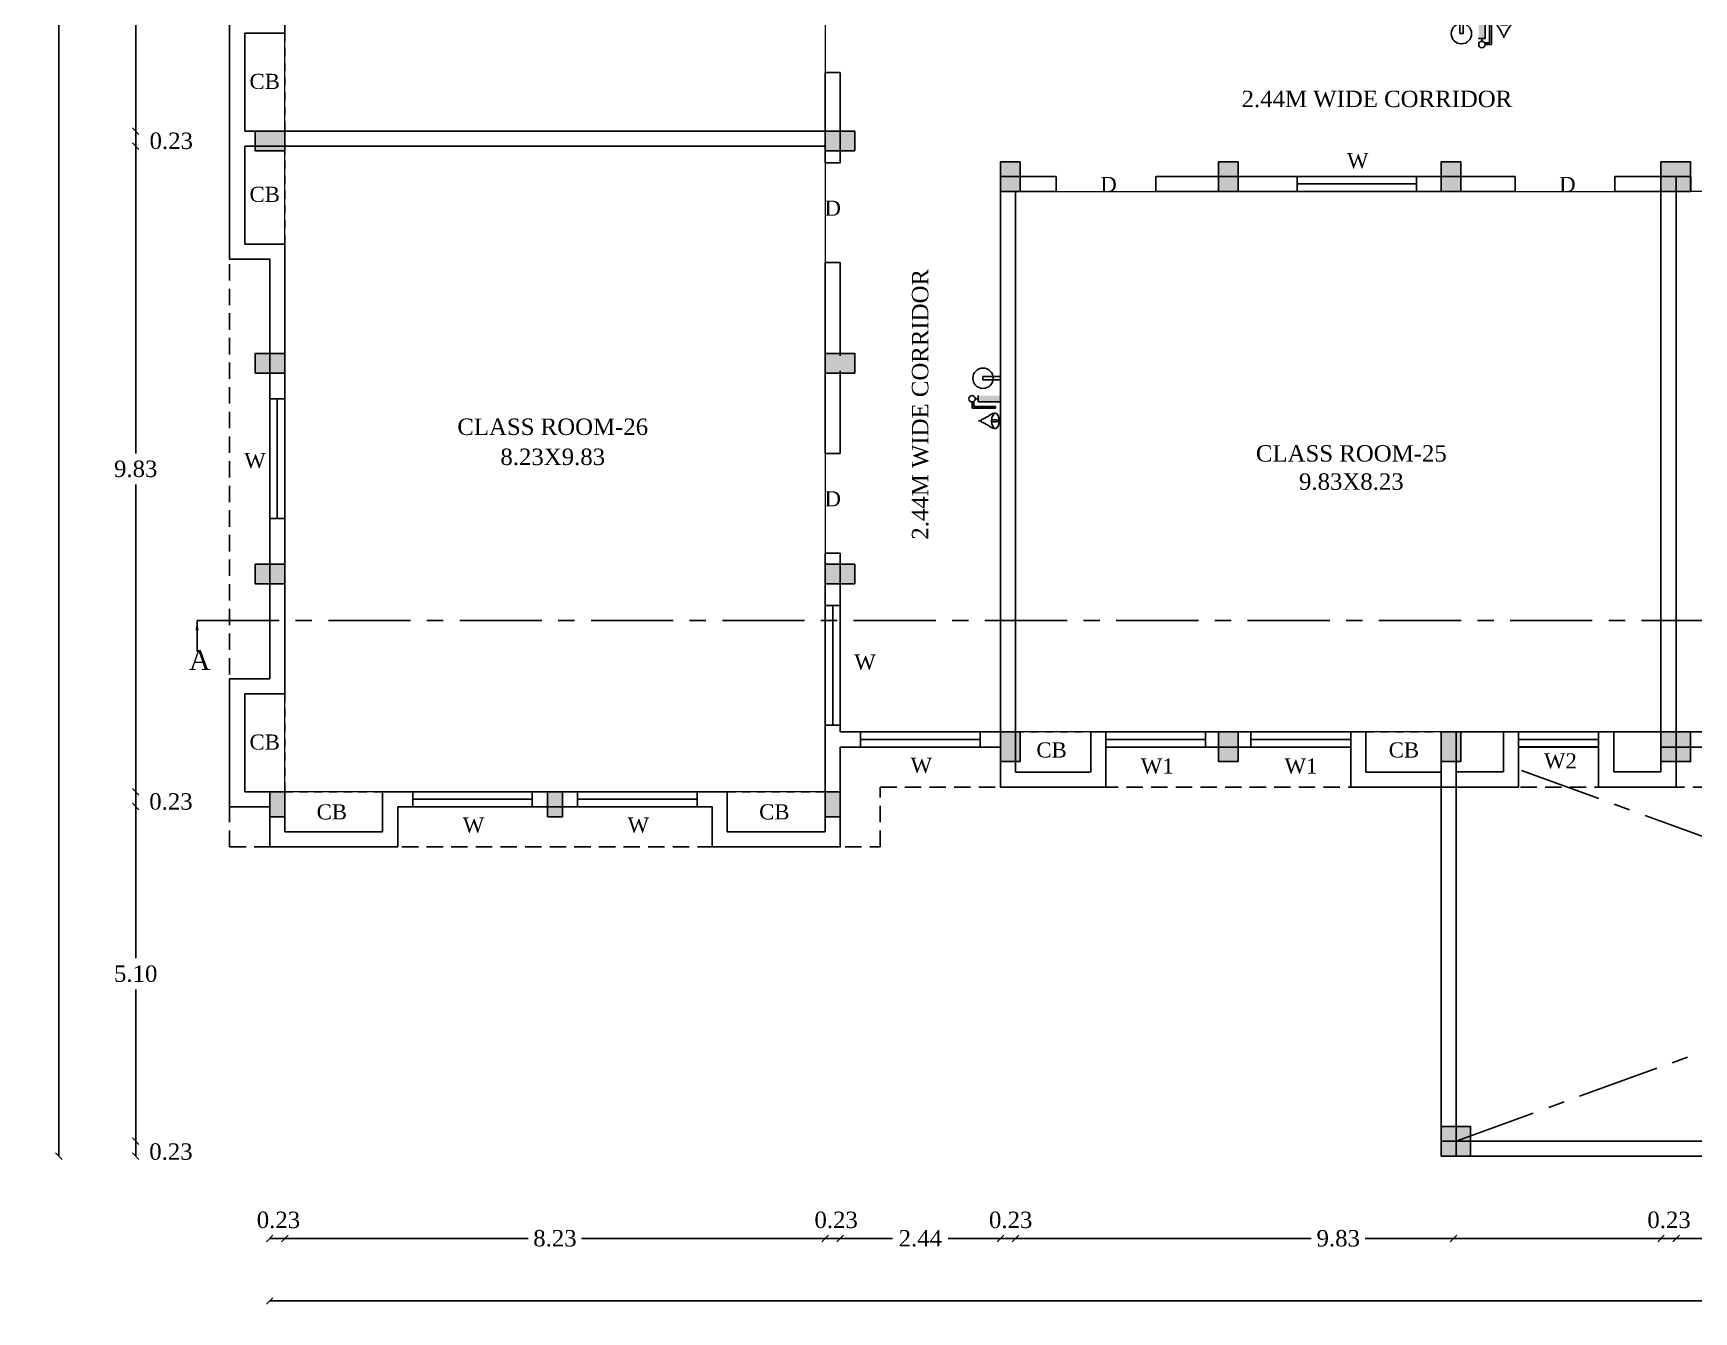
# Model space of a CAD drawing. Header units: metres. Extents: x -53 to 471, y -924 to -843.
# Drawn here: x 206.53 to 231.82, y -921.75 to -902.28 of the extents above; entities that cross this region are included whole.
import ezdxf
from ezdxf.enums import TextEntityAlignment as Align

# ---------------------------------------------------------------- set-up
doc = ezdxf.new("R2010")
doc.units = ezdxf.units.M
doc.header["$MEASUREMENT"] = 0
doc.header["$PDMODE"] = 3
doc.linetypes.add('CENTER', pattern=[2, 1.25, -0.25, 0.25, -0.25])
doc.linetypes.add('HIDDEN', pattern=[0.375, 0.25, -0.125])
doc.layers.get('DEFPOINTS').update_dxf_attribs({"lineweight": 5})
doc.layers.add('BLK_1_FLR_3_BLT_UP_AREA', color=27, linetype='Continuous')
doc.layers.add('BLK_1_FLR_3_REGULAR_ROOM_1', color=56, linetype='Continuous', lineweight=5)
doc.styles.add('Isa-', font='times.ttf')
doc.styles.add('STYLE2', font='times.ttf')
doc.dimstyles.new('Copy of ISO-25', dxfattribs={"dimscale": 0, "dimtxt": 0.23, "dimasz": 0.1, "dimexe": 1.25, "dimexo": 0.625, "dimgap": 0.11, "dimtad": 0, "dimtih": 1, "dimtoh": 1, "dimzin": 1, "dimdsep": 46, "dimtxsty": 'STYLE2', "dimblk": 'OBLIQUE', "dimcen": 0, "dimse1": 1, "dimse2": 1, "dimclrd": 1, "dimclrt": 3, "dimadec": 0, "dimazin": 2, "dimtfac": 1, "dimtix": 1, "dimtofl": 0, "dimtmove": 0, "dimatfit": 3, "dimfxl": 0, "dimtolj": 1, "dimarcsym": 0})
doc.dimstyles.new('ISO-25', dxfattribs={"dimscale": 0, "dimtxt": 0.23, "dimasz": 0.15, "dimexe": 1.25, "dimexo": 0.625, "dimgap": 0.11, "dimtad": 0, "dimtih": 1, "dimtoh": 1, "dimzin": 1, "dimdsep": 46, "dimtxsty": 'STYLE2', "dimblk": 'OBLIQUE', "dimcen": 0, "dimse1": 1, "dimse2": 1, "dimclrd": 1, "dimclrt": 3, "dimadec": 0, "dimazin": 2, "dimtfac": 1, "dimtix": 1, "dimtofl": 0, "dimtmove": 0, "dimatfit": 3, "dimfxl": 0, "dimtolj": 1, "dimarcsym": 0})

# ---------------------------------------------------------------- blocks, each defined once
blk = doc.blocks.new('_Oblique')
at = {"color": 0, "linetype": 'ByBlock', "lineweight": -2}
blk.add_line((-0.5, -0.5), (0.5, 0.5), dxfattribs=at)
blk = doc.blocks.new('*D621')
at = {"color": 1, "lineweight": -2}
for p, q in [((210.126, -921.585), (235.961, -921.585)), ((262.806, -921.585), (236.972, -921.585))]:
    blk.add_line(p, q, dxfattribs=at)
at = {"layer": 'DEFPOINTS', "color": 0}
for p in [(210.126, -914.061), (262.806, -914.061), (262.806, -921.585)]:
    blk.add_point(p, dxfattribs=at)
at = {"color": 1, "lineweight": -2, "xscale": 0.1, "yscale": 0.1, "zscale": 0.1, "rotation": 180}
blk.add_blockref('_Oblique', (210.126, -921.585), dxfattribs=at)
at = {"color": 1, "lineweight": -2, "xscale": 0.1, "yscale": 0.1, "zscale": 0.1}
blk.add_blockref('_Oblique', (262.806, -921.585), dxfattribs=at)
at = {"color": 3, "insert": (236.466, -921.585), "char_height": 0.25, "attachment_point": 5, "style": 'STYLE2'}
blk.add_mtext('\\A1;52.68', dxfattribs=at)
blk = doc.blocks.new('*D622')
at = {"color": 1, "lineweight": -2, "ltscale": 3}
for p, q in [((206.917, -874.388), (206.917, -896.657)), ((206.917, -919.381), (206.917, -897.112))]:
    blk.add_line(p, q, dxfattribs=at)
at = {"layer": 'DEFPOINTS', "color": 0, "ltscale": 3}
for p in [(206.917, -874.388), (215.536, -874.388), (227.966, -919.381)]:
    blk.add_point(p, dxfattribs=at)
at = {"color": 1, "lineweight": -2, "ltscale": 3, "xscale": 0.1, "yscale": 0.1, "zscale": 0.1}
for p, rotation in [((206.917, -874.388), 90), ((206.917, -919.381), 270)]:
    blk.add_blockref('_Oblique', p, dxfattribs=dict(at, rotation=rotation))
at = {"color": 3, "ltscale": 3, "insert": (206.917, -896.884), "char_height": 0.23, "attachment_point": 5, "style": 'STYLE2'}
blk.add_mtext('\\A1;44.99', dxfattribs=at)
blk = doc.blocks.new('*D625')
at = {"color": 1, "lineweight": -2}
blk.add_line((208.086, -919.381), (208.086, -919.151), dxfattribs=at)
at = {"layer": 'DEFPOINTS', "color": 0}
for p in [(208.086, -919.151), (228.426, -919.151), (227.966, -919.381)]:
    blk.add_point(p, dxfattribs=at)
at = {"color": 1, "lineweight": -2, "xscale": 0.1, "yscale": 0.1, "zscale": 0.1}
for p, rotation in [((208.086, -919.151), 90), ((208.086, -919.381), 270)]:
    blk.add_blockref('_Oblique', p, dxfattribs=dict(at, rotation=rotation))
at = {"color": 3, "insert": (208.623, -919.312), "char_height": 0.25, "attachment_point": 5, "style": 'STYLE2'}
blk.add_mtext('\\A1;0.23', dxfattribs=at)
blk = doc.blocks.new('*D626')
at = {"color": 1, "lineweight": -2}
for p, q in [((208.086, -914.056), (208.086, -916.366)), ((208.086, -919.151), (208.086, -916.841))]:
    blk.add_line(p, q, dxfattribs=at)
at = {"layer": 'DEFPOINTS', "color": 0}
for p in [(208.086, -914.056), (210.126, -914.056), (228.426, -919.151)]:
    blk.add_point(p, dxfattribs=at)
at = {"color": 1, "lineweight": -2, "xscale": 0.1, "yscale": 0.1, "zscale": 0.1}
for p, rotation in [((208.086, -914.056), 90), ((208.086, -919.151), 270)]:
    blk.add_blockref('_Oblique', p, dxfattribs=dict(at, rotation=rotation))
at = {"color": 3, "insert": (208.086, -916.603), "char_height": 0.25, "attachment_point": 5, "style": 'STYLE2'}
blk.add_mtext('\\A1;5.10', dxfattribs=at)
blk = doc.blocks.new('*D627')
at = {"color": 1, "lineweight": -2}
blk.add_line((208.086, -914.056), (208.086, -913.831), dxfattribs=at)
at = {"layer": 'DEFPOINTS', "color": 0}
for p in [(208.086, -913.831), (210.356, -913.831), (210.126, -914.056)]:
    blk.add_point(p, dxfattribs=at)
at = {"color": 1, "lineweight": -2, "xscale": 0.1, "yscale": 0.1, "zscale": 0.1}
for p, rotation in [((208.086, -913.831), 90), ((208.086, -914.056), 270)]:
    blk.add_blockref('_Oblique', p, dxfattribs=dict(at, rotation=rotation))
at = {"color": 3, "insert": (208.623, -913.981), "char_height": 0.25, "attachment_point": 5, "style": 'STYLE2'}
blk.add_mtext('\\A1;0.23', dxfattribs=at)
blk = doc.blocks.new('*D628')
at = {"color": 1, "lineweight": -2}
for p, q in [((208.086, -904.001), (208.086, -908.678)), ((208.086, -913.831), (208.086, -909.153))]:
    blk.add_line(p, q, dxfattribs=at)
at = {"layer": 'DEFPOINTS', "color": 0}
for p in [(208.086, -904.001), (210.356, -904.001), (210.356, -913.831)]:
    blk.add_point(p, dxfattribs=at)
at = {"color": 1, "lineweight": -2, "xscale": 0.1, "yscale": 0.1, "zscale": 0.1}
for p, rotation in [((208.086, -904.001), 90), ((208.086, -913.831), 270)]:
    blk.add_blockref('_Oblique', p, dxfattribs=dict(at, rotation=rotation))
at = {"color": 3, "insert": (208.086, -908.916), "char_height": 0.25, "attachment_point": 5, "style": 'STYLE2'}
blk.add_mtext('\\A1;9.83', dxfattribs=at)
blk = doc.blocks.new('*D629')
at = {"color": 1, "lineweight": -2}
blk.add_line((210.126, -920.632), (210.356, -920.632), dxfattribs=at)
at = {"layer": 'DEFPOINTS', "color": 0}
for p in [(210.356, -913.831), (210.126, -914.061), (210.356, -920.632)]:
    blk.add_point(p, dxfattribs=at)
at = {"color": 1, "lineweight": -2, "xscale": 0.1, "yscale": 0.1, "zscale": 0.1, "rotation": 180}
blk.add_blockref('_Oblique', (210.126, -920.632), dxfattribs=at)
at = {"color": 1, "lineweight": -2, "xscale": 0.1, "yscale": 0.1, "zscale": 0.1}
blk.add_blockref('_Oblique', (210.356, -920.632), dxfattribs=at)
at = {"color": 3, "insert": (210.26, -920.352), "char_height": 0.25, "attachment_point": 5, "style": 'STYLE2'}
blk.add_mtext('\\A1;0.23', dxfattribs=at)
blk = doc.blocks.new('*D630')
at = {"color": 1, "lineweight": -2}
for p, q in [((210.356, -920.632), (214.065, -920.632)), ((218.586, -920.632), (214.878, -920.632))]:
    blk.add_line(p, q, dxfattribs=at)
at = {"layer": 'DEFPOINTS', "color": 0}
for p in [(210.356, -913.831), (218.586, -913.831), (218.586, -920.632)]:
    blk.add_point(p, dxfattribs=at)
at = {"color": 1, "lineweight": -2, "xscale": 0.1, "yscale": 0.1, "zscale": 0.1, "rotation": 180}
blk.add_blockref('_Oblique', (210.356, -920.632), dxfattribs=at)
at = {"color": 1, "lineweight": -2, "xscale": 0.1, "yscale": 0.1, "zscale": 0.1}
blk.add_blockref('_Oblique', (218.586, -920.632), dxfattribs=at)
at = {"color": 3, "insert": (214.471, -920.632), "char_height": 0.25, "attachment_point": 5, "style": 'STYLE2'}
blk.add_mtext('\\A1;8.23', dxfattribs=at)
blk = doc.blocks.new('*D631')
at = {"color": 1, "lineweight": -2}
blk.add_line((218.586, -920.632), (218.816, -920.632), dxfattribs=at)
at = {"layer": 'DEFPOINTS', "color": 0}
for p in [(218.586, -913.831), (218.816, -914.061), (218.816, -920.632)]:
    blk.add_point(p, dxfattribs=at)
at = {"color": 1, "lineweight": -2, "xscale": 0.1, "yscale": 0.1, "zscale": 0.1, "rotation": 180}
blk.add_blockref('_Oblique', (218.586, -920.632), dxfattribs=at)
at = {"color": 1, "lineweight": -2, "xscale": 0.1, "yscale": 0.1, "zscale": 0.1}
blk.add_blockref('_Oblique', (218.816, -920.632), dxfattribs=at)
at = {"color": 3, "insert": (218.754, -920.352), "char_height": 0.25, "attachment_point": 5, "style": 'STYLE2'}
blk.add_mtext('\\A1;0.23', dxfattribs=at)
blk = doc.blocks.new('*D632')
at = {"color": 1, "lineweight": -2}
for p, q in [((218.816, -920.632), (219.614, -920.632)), ((221.256, -920.632), (220.459, -920.632))]:
    blk.add_line(p, q, dxfattribs=at)
at = {"layer": 'DEFPOINTS', "color": 0}
for p in [(221.256, -912.921), (218.816, -914.061), (221.256, -920.632)]:
    blk.add_point(p, dxfattribs=at)
at = {"color": 1, "lineweight": -2, "xscale": 0.1, "yscale": 0.1, "zscale": 0.1, "rotation": 180}
blk.add_blockref('_Oblique', (218.816, -920.632), dxfattribs=at)
at = {"color": 1, "lineweight": -2, "xscale": 0.1, "yscale": 0.1, "zscale": 0.1}
blk.add_blockref('_Oblique', (221.256, -920.632), dxfattribs=at)
at = {"color": 3, "insert": (220.036, -920.632), "char_height": 0.25, "attachment_point": 5, "style": 'STYLE2'}
blk.add_mtext('\\A1;2.44', dxfattribs=at)
blk = doc.blocks.new('*D633')
at = {"color": 1, "lineweight": -2}
blk.add_line((221.256, -920.632), (221.486, -920.632), dxfattribs=at)
at = {"layer": 'DEFPOINTS', "color": 0}
for p in [(221.256, -912.921), (221.486, -912.921), (221.486, -920.632)]:
    blk.add_point(p, dxfattribs=at)
at = {"color": 1, "lineweight": -2, "xscale": 0.1, "yscale": 0.1, "zscale": 0.1, "rotation": 180}
blk.add_blockref('_Oblique', (221.256, -920.632), dxfattribs=at)
at = {"color": 1, "lineweight": -2, "xscale": 0.1, "yscale": 0.1, "zscale": 0.1}
blk.add_blockref('_Oblique', (221.486, -920.632), dxfattribs=at)
at = {"color": 3, "insert": (221.412, -920.352), "char_height": 0.25, "attachment_point": 5, "style": 'STYLE2'}
blk.add_mtext('\\A1;0.23', dxfattribs=at)
blk = doc.blocks.new('*D634')
at = {"color": 1, "lineweight": -2}
for p, q in [((221.486, -920.632), (225.991, -920.632)), ((231.316, -920.632), (226.812, -920.632))]:
    blk.add_line(p, q, dxfattribs=at)
at = {"layer": 'DEFPOINTS', "color": 0}
for p in [(221.486, -912.921), (231.316, -912.921), (231.316, -920.632)]:
    blk.add_point(p, dxfattribs=at)
at = {"color": 1, "lineweight": -2, "xscale": 0.1, "yscale": 0.1, "zscale": 0.1, "rotation": 180}
blk.add_blockref('_Oblique', (221.486, -920.632), dxfattribs=at)
at = {"color": 1, "lineweight": -2, "xscale": 0.1, "yscale": 0.1, "zscale": 0.1}
blk.add_blockref('_Oblique', (231.316, -920.632), dxfattribs=at)
at = {"color": 3, "insert": (226.401, -920.632), "char_height": 0.25, "attachment_point": 5, "style": 'STYLE2'}
blk.add_mtext('\\A1;9.83', dxfattribs=at)
blk = doc.blocks.new('*D635')
at = {"color": 1, "lineweight": -2}
blk.add_line((231.316, -920.632), (231.546, -920.632), dxfattribs=at)
at = {"layer": 'DEFPOINTS', "color": 0}
for p in [(231.316, -912.921), (231.546, -912.921), (231.546, -920.632)]:
    blk.add_point(p, dxfattribs=at)
at = {"color": 1, "lineweight": -2, "xscale": 0.1, "yscale": 0.1, "zscale": 0.1, "rotation": 180}
blk.add_blockref('_Oblique', (231.316, -920.632), dxfattribs=at)
at = {"color": 1, "lineweight": -2, "xscale": 0.1, "yscale": 0.1, "zscale": 0.1}
blk.add_blockref('_Oblique', (231.546, -920.632), dxfattribs=at)
at = {"color": 3, "insert": (231.439, -920.352), "char_height": 0.25, "attachment_point": 5, "style": 'STYLE2'}
blk.add_mtext('\\A1;0.23', dxfattribs=at)
blk = doc.blocks.new('*D652')
at = {"color": 1, "lineweight": -2}
blk.add_line((208.086, -904.001), (208.086, -903.771), dxfattribs=at)
at = {"layer": 'DEFPOINTS', "color": 0}
for p in [(208.086, -903.771), (210.361, -903.771), (210.356, -904.001)]:
    blk.add_point(p, dxfattribs=at)
at = {"color": 1, "lineweight": -2, "xscale": 0.1, "yscale": 0.1, "zscale": 0.1}
for p, rotation in [((208.086, -903.771), 90), ((208.086, -904.001), 270)]:
    blk.add_blockref('_Oblique', p, dxfattribs=dict(at, rotation=rotation))
at = {"color": 3, "insert": (208.628, -903.921), "char_height": 0.25, "attachment_point": 5, "style": 'STYLE2'}
blk.add_mtext('\\A1;0.23', dxfattribs=at)
blk = doc.blocks.new('*D686')
at = {"color": 1, "lineweight": -2}
for p, q in [((208.086, -895.598), (208.086, -899.447)), ((208.086, -903.771), (208.086, -899.922))]:
    blk.add_line(p, q, dxfattribs=at)
at = {"layer": 'DEFPOINTS', "color": 0}
for p in [(210.356, -895.598), (208.086, -903.771), (210.356, -903.771)]:
    blk.add_point(p, dxfattribs=at)
at = {"color": 1, "lineweight": -2, "xscale": 0.1, "yscale": 0.1, "zscale": 0.1}
for p, rotation in [((208.086, -895.598), 90), ((208.086, -903.771), 270)]:
    blk.add_blockref('_Oblique', p, dxfattribs=dict(at, rotation=rotation))
at = {"color": 3, "insert": (208.086, -899.684), "char_height": 0.25, "attachment_point": 5, "style": 'STYLE2'}
blk.add_mtext('\\A1;8.17', dxfattribs=at)
blk = doc.blocks.new('FIRE')
at = {"lineweight": 25}
blk.add_hatch(color=256, dxfattribs=at).paths.add_polyline_path([(4776.393, 1592.591), (4776.49, 1592.591), (4776.49, 1592.93), (4776.393, 1592.93)])
for p, q in [((4776.49, 1592.93), (4776.393, 1592.93)), ((4776.442, 1592.93), (4776.442, 1592.975)), ((4776.559, 1592.998), (4776.483, 1592.998)), ((4776.49, 1593.023), (4776.587, 1593.023)), ((4776.49, 1592.591), (4776.49, 1592.93)), ((4776.559, 1592.664), (4776.559, 1592.998)), ((4776.587, 1593.023), (4776.587, 1592.664)), ((4776.587, 1592.664), (4776.559, 1592.664))]:
    blk.add_line(p, q, dxfattribs=at)
at = {"color": 0, "lineweight": 25, "ltscale": 60}
blk.add_line((4776.778, 1592.887), (4776.778, 1592.923), dxfattribs=at)
blk.add_lwpolyline([(4776.105, 1592.857), (4776.155, 1592.857), (4776.155, 1592.59), (4776.105, 1592.59)], close=True)
at = {"color": 1}
blk.add_circle((4776.13, 1592.857), 0.155, dxfattribs=at)
at = {"lineweight": 25}
blk.add_circle((4776.442, 1593.023), 0.0482, dxfattribs=at)
at = {"color": 0, "lineweight": 25, "ltscale": 60}
blk.add_arc((4776.778, 1592.861), 0.0262, 0, 180, dxfattribs=at)
for centre, major_axis, ratio in [((4776.778, 1592.668), (-0.118, 0), 0.493287), ((4776.778, 1592.676), (0, -0.0501), 0.352249)]:
    blk.add_ellipse(centre, major_axis=major_axis, ratio=ratio, dxfattribs=at)
for points in [[(4776.752, 1592.861), (4776.688, 1592.746), (4776.664, 1592.71), (4776.66, 1592.671)], [(4776.804, 1592.861), (4776.868, 1592.746), (4776.891, 1592.71), (4776.896, 1592.671)]]:
    blk.add_spline(points, degree=3, dxfattribs=at)
blk = doc.blocks.new('*D731')
at = {"color": 1, "lineweight": -2}
for p, q in [((228.155, -920.632), (234.301, -920.632)), ((241.376, -920.632), (235.231, -920.632))]:
    blk.add_line(p, q, dxfattribs=at)
at = {"layer": 'DEFPOINTS', "color": 0}
for p in [(228.155, -912.921), (241.376, -912.921), (241.376, -920.632)]:
    blk.add_point(p, dxfattribs=at)
at = {"color": 1, "lineweight": -2, "xscale": 0.1, "yscale": 0.1, "zscale": 0.1, "rotation": 180}
blk.add_blockref('_Oblique', (228.155, -920.632), dxfattribs=at)
at = {"color": 1, "lineweight": -2, "xscale": 0.1, "yscale": 0.1, "zscale": 0.1}
blk.add_blockref('_Oblique', (241.376, -920.632), dxfattribs=at)
at = {"color": 3, "insert": (234.766, -920.632), "char_height": 0.23, "attachment_point": 5, "style": 'STYLE2'}
blk.add_mtext('\\A1;13.22', dxfattribs=at)
blk = doc.blocks.new('tgt')
for color, points in [(5, [(-52.45, 10.14), (-52.9, 10.14), (-52.9, 10.44), (-52.45, 10.44)]), (6, [(-43.77, 10.14), (-44.22, 10.14), (-44.22, 10.44), (-43.77, 10.44)]), (5, [(-41.55, 9.52), (-41.55, 9.97), (-41.25, 9.97), (-41.25, 9.52)]), (5, [(-38.23, 9.52), (-38.23, 9.97), (-37.93, 9.97), (-37.93, 9.52)]), (5, [(-34.84, 9.52), (-34.84, 9.97), (-34.54, 9.97), (-34.54, 9.52)]), (7, [(-31.49, 9.52), (-31.04, 9.52), (-31.04, 9.97), (-31.49, 9.97)]), (5, [(-52.45, 6.754), (-52.9, 6.754), (-52.9, 7.054), (-52.45, 7.054)]), (6, [(-43.77, 6.754), (-44.22, 6.754), (-44.22, 7.054), (-43.77, 7.054)]), (5, [(-52.45, 3.545), (-52.9, 3.545), (-52.9, 3.845), (-52.45, 3.845)]), (6, [(-43.77, 3.545), (-44.22, 3.545), (-44.22, 3.845), (-43.77, 3.845)]), (4, [(-41.55, 0.84), (-41.55, 1.29), (-41.25, 1.29), (-41.25, 0.84)]), (4, [(-38.23, 0.84), (-38.23, 1.29), (-37.93, 1.29), (-37.93, 0.84)]), (4, [(-34.84, 0.84), (-34.84, 1.29), (-34.54, 1.29), (-34.54, 0.84)]), (7, [(-31.49, 0.84), (-31.04, 0.84), (-31.04, 1.29), (-31.49, 1.29)]), (2, [(-52.68, 0), (-52.45, 0), (-52.45, 0.38), (-52.68, 0.38)]), (2, [(-48.45, 0), (-48.22, 0), (-48.22, 0.38), (-48.45, 0.38)]), (2, [(-44.22, 0), (-43.99, 0), (-43.99, 0.38), (-44.22, 0.38)])]:
    blk.add_hatch(color=color).paths.add_polyline_path(points)
at = {"lineweight": -3}
blk.add_hatch(color=8, dxfattribs=at).paths.add_polyline_path([(-34.84, -5.17), (-34.39, -5.17), (-34.39, -4.72), (-34.84, -4.72)])
at = {"color": 5}
for points in [[(-52.45, 10.14), (-52.9, 10.14), (-52.9, 10.44), (-52.45, 10.44)], [(-41.55, 9.52), (-41.55, 9.97), (-41.25, 9.97), (-41.25, 9.52)], [(-38.23, 9.52), (-38.23, 9.97), (-37.93, 9.97), (-37.93, 9.52)], [(-34.84, 9.52), (-34.84, 9.97), (-34.54, 9.97), (-34.54, 9.52)], [(-52.45, 6.754), (-52.9, 6.754), (-52.9, 7.054), (-52.45, 7.054)], [(-52.45, 3.545), (-52.9, 3.545), (-52.9, 3.845), (-52.45, 3.845)]]:
    blk.add_lwpolyline(points, close=True, dxfattribs=at)
at = {"color": 6}
for points in [[(-43.77, 10.14), (-44.22, 10.14), (-44.22, 10.44), (-43.77, 10.44)], [(-43.77, 6.754), (-44.22, 6.754), (-44.22, 7.054), (-43.77, 7.054)], [(-43.77, 3.545), (-44.22, 3.545), (-44.22, 3.845), (-43.77, 3.845)]]:
    blk.add_lwpolyline(points, close=True, dxfattribs=at)
at = {"color": 7, "ltscale": 3}
for points in [[(-31.49, 9.52), (-31.04, 9.52), (-31.04, 9.97), (-31.49, 9.97)], [(-31.49, 0.84), (-31.04, 0.84), (-31.04, 1.29), (-31.49, 1.29)]]:
    blk.add_lwpolyline(points, close=True, dxfattribs=at)
at = {"color": 4}
for points in [[(-41.55, 0.84), (-41.55, 1.29), (-41.25, 1.29), (-41.25, 0.84)], [(-38.23, 0.84), (-38.23, 1.29), (-37.93, 1.29), (-37.93, 0.84)], [(-34.84, 0.84), (-34.84, 1.29), (-34.54, 1.29), (-34.54, 0.84)]]:
    blk.add_lwpolyline(points, close=True, dxfattribs=at)
at = {"color": 2}
for points in [[(-52.68, 0), (-52.68, 0.38), (-52.45, 0.38), (-52.45, 0)], [(-48.45, 0), (-48.45, 0.38), (-48.22, 0.38), (-48.22, 0)], [(-44.22, 0), (-44.22, 0.38), (-43.99, 0.38), (-43.99, 0)]]:
    blk.add_lwpolyline(points, close=True, dxfattribs=at)
at = {"color": 8, "lineweight": -3}
blk.add_lwpolyline([(-34.84, -5.17), (-34.39, -5.17), (-34.39, -4.72), (-34.84, -4.72)], close=True, dxfattribs=at)

msp = doc.modelspace()

# ---------------------------------------------------------------- hatches: boundary and pattern name
msp.add_hatch(color=5).paths.add_polyline_path([(227.9664, -919.38055), (228.4164, -919.38055), (228.4164, -918.93055), (227.9664, -918.93055)])

# ---------------------------------------------------------------- linework, layer by layer
at = {"color": 1, "linetype": 'HIDDEN'}
for p, q in [((209.5164, -914.67055), (209.5164, -886.97821)), ((219.4264, -913.76055), (244.7364, -913.76055)), ((219.4264, -914.67055), (219.4264, -913.76055)), ((209.5164, -914.67055), (219.4264, -914.67055))]:
    msp.add_line(p, q, dxfattribs=at)
for p, q in [((210.3564, -902.28055), (210.3564, -897.08821)), ((210.3564, -902.28055), (210.3564, -897.08821)), ((218.5864, -902.87954), (218.8164, -902.87954)), ((218.5864, -903.77055), (218.5864, -902.87954)), ((218.8164, -904.25218), (218.8164, -902.87954)), ((209.7464, -903.77055), (218.8164, -903.77055)), ((209.7464, -904.00055), (218.5864, -904.00055)), ((218.5864, -904.25218), (218.5864, -904.00055)), ((218.5864, -904.25218), (218.8164, -904.25218)), ((221.2564, -912.92055), (221.2564, -904.24055)), ((221.2564, -913.76055), (221.2564, -904.24055)), ((221.2564, -904.46055), (222.1052, -904.46055)), ((221.2564, -904.46055), (222.1052, -904.46055)), ((222.1052, -904.69055), (222.1052, -904.46055)), ((223.6252, -904.46055), (229.09312, -904.46055)), ((223.6252, -904.69055), (223.6252, -904.46055)), ((229.09312, -904.69055), (229.09312, -904.46055)), ((230.61312, -904.46055), (231.77002, -904.46055)), ((230.61312, -904.69055), (230.61312, -904.46055)), ((231.3164, -904.46055), (231.5464, -904.46055)), ((231.5464, -913.76055), (231.5464, -904.46055)), ((231.77002, -904.69055), (231.77002, -904.46055)), ((221.4864, -904.69055), (222.1052, -904.69055)), ((221.4864, -904.69055), (222.1052, -904.69055)), ((221.4864, -912.92055), (221.4864, -904.69055)), ((221.4864, -913.53055), (221.4864, -904.69055)), ((223.6252, -904.69055), (229.09312, -904.69055)), ((230.61312, -904.69055), (231.77002, -904.69055)), ((231.3164, -913.52555), (231.3164, -904.69055)), ((210.3564, -912.34055), (210.3564, -905.49055)), ((210.3564, -912.34055), (210.3564, -905.49055)), ((210.1264, -912.11055), (210.1264, -905.72055)), ((218.5864, -905.77218), (218.8164, -905.77218)), ((218.5864, -908.67802), (218.5864, -905.77218)), ((218.8164, -907.19181), (218.8164, -905.77218)), ((218.8164, -908.67802), (218.8164, -907.42181)), ((218.5864, -908.67802), (218.8164, -908.67802)), ((218.5864, -914.44055), (218.5864, -910.19802)), ((218.5864, -910.19802), (218.8164, -910.19802)), ((218.8164, -912.92055), (218.8164, -910.19802)), ((218.8164, -912.92055), (221.2564, -912.92055)), ((218.8164, -912.92055), (221.2564, -912.92055)), ((222.6314, -912.92055), (226.8214, -912.92055)), ((227.9664, -912.92055), (227.9664, -919.38055)), ((228.15537, -912.92055), (231.3164, -912.92055)), ((228.1964, -912.92055), (228.1964, -919.38055)), ((231.5464, -912.92055), (241.3764, -912.92055)), ((218.8164, -913.15055), (221.2564, -913.15055)), ((218.8164, -914.67055), (218.8164, -913.15055)), ((222.8614, -913.15055), (226.5914, -913.15055)), ((229.1464, -913.15055), (230.3664, -913.15055)), ((231.3164, -913.15055), (241.3764, -913.15055)), ((211.8464, -913.83055), (217.0964, -913.83055)), ((212.0764, -914.06055), (216.8664, -914.06055)), ((227.9664, -919.15055), (244.9664, -919.15055)), ((227.9664, -919.38055), (244.9664, -919.38055))]:
    msp.add_line(p, q)
at = {"lineweight": -3}
for p, q in [((209.5164, -902.05055), (209.5164, -904.00055)), ((209.7464, -902.28055), (209.7464, -903.77055)), ((209.7464, -902.28055), (210.3564, -902.28055)), ((209.5164, -905.72055), (209.5164, -903.77055)), ((209.7464, -905.49055), (209.7464, -904.00055)), ((209.7464, -905.49055), (210.3564, -905.49055)), ((209.5164, -905.72055), (210.1264, -905.72055)), ((209.5164, -912.11055), (209.5164, -914.06055)), ((209.5164, -912.11055), (210.1264, -912.11055)), ((209.7464, -912.34055), (209.7464, -913.83055)), ((209.7464, -912.34055), (210.3564, -912.34055)), ((222.6314, -913.53055), (222.6314, -912.92055)), ((226.8214, -913.53055), (226.8214, -912.92055)), ((228.9164, -912.92055), (228.9164, -913.52555)), ((230.5964, -912.92055), (230.5964, -913.52555)), ((222.8614, -913.76055), (222.8614, -913.15055)), ((222.8614, -913.76055), (222.8614, -913.15055)), ((226.5914, -913.76055), (226.5914, -913.15055)), ((229.1464, -913.14555), (229.1464, -913.76055)), ((229.1464, -913.15055), (230.3664, -913.15055)), ((230.3664, -913.14555), (230.3664, -913.76055)), ((221.2564, -913.76055), (222.8614, -913.76055)), ((221.4864, -913.53055), (222.6214, -913.53055)), ((228.1964, -913.76055), (226.5914, -913.76055)), ((227.9664, -913.53055), (226.8214, -913.53055)), ((229.1464, -913.76055), (227.9664, -913.76055)), ((228.9164, -913.52555), (228.1964, -913.52555)), ((230.3664, -913.76055), (231.5464, -913.76055)), ((230.5964, -913.52555), (231.3164, -913.52555)), ((209.7464, -913.83055), (210.3564, -913.83055)), ((210.3564, -914.44055), (210.3564, -913.83055)), ((211.8464, -914.44055), (211.8464, -913.83055)), ((217.0964, -914.44055), (217.0964, -913.83055)), ((209.5164, -914.06055), (210.1264, -914.06055)), ((210.1264, -914.67055), (210.1264, -914.06055)), ((212.0764, -914.67055), (212.0764, -914.06055)), ((216.8664, -914.67055), (216.8664, -914.06055)), ((210.3564, -914.44055), (211.8464, -914.44055)), ((218.5864, -914.44055), (217.0964, -914.44055)), ((210.1264, -914.67055), (212.0764, -914.67055)), ((218.8164, -914.67055), (216.8664, -914.67055))]:
    msp.add_line(p, q, dxfattribs=at)
at = {"color": 41, "linetype": 'HIDDEN', "lineweight": -3, "ltscale": 0.5}
for p, q in [((210.3564, -902.28055), (210.3564, -903.77055)), ((210.3564, -904.00055), (210.3564, -905.49055)), ((210.3564, -912.34055), (210.3564, -913.83055)), ((221.4864, -912.92055), (222.6314, -912.92055)), ((226.8214, -912.92055), (227.9664, -912.92055)), ((210.3564, -913.83055), (211.8464, -913.83055)), ((217.0964, -913.83055), (218.5864, -913.83055))]:
    msp.add_line(p, q, dxfattribs=at)
at = {"color": 1}
for p, q in [((227.59308, -904.57555), (225.77308, -904.57555)), ((218.7014, -912.81501), (218.7014, -910.99501))]:
    msp.add_line(p, q, dxfattribs=at)
at = {"color": 1, "lineweight": -3}
for p, q in [((210.2414, -909.66771), (210.2414, -907.84771)), ((220.9464, -913.03555), (219.1264, -913.03555)), ((224.3764, -913.03555), (222.8614, -913.03555)), ((224.3814, -913.03555), (222.8614, -913.03555)), ((226.5914, -913.03555), (225.0714, -913.03555)), ((230.3664, -913.03555), (229.1464, -913.03555)), ((214.1264, -913.94555), (212.3064, -913.94555)), ((216.6364, -913.94555), (214.8164, -913.94555))]:
    msp.add_line(p, q, dxfattribs=at)
at = {"color": 5, "linetype": 'CENTER', "lineweight": -3}
msp.add_line((209.02079, -911.22457), (264.1364, -911.22457), dxfattribs=at)
at = {"color": 41, "ltscale": 3}
for p, q in [((228.1964, -912.92055), (228.9164, -912.92055)), ((230.5964, -912.92055), (231.3164, -912.92055))]:
    msp.add_line(p, q, dxfattribs=at)
at = {"linetype": 'CENTER', "lineweight": -3}
for p, q in [((236.00834, -915.98175), (229.1464, -913.49045)), ((228.1964, -919.15055), (235.86848, -916.36513))]:
    msp.add_line(p, q, dxfattribs=at)
at = {"color": 1, "linetype": 'HIDDEN', "lineweight": -3}
for p, q in [((219.4264, -913.76055), (244.7364, -913.76055)), ((219.4264, -914.67055), (219.4264, -913.76055)), ((209.5164, -914.67055), (219.4264, -914.67055))]:
    msp.add_line(p, q, dxfattribs=at)
at = {"color": 2}
for points in [[(225.77308, -904.69055), (225.77308, -904.46055), (227.59308, -904.46055), (227.59308, -904.69055)], [(218.5864, -910.99501), (218.8164, -910.99501), (218.8164, -912.81501), (218.5864, -912.81501)]]:
    msp.add_lwpolyline(points, close=True, dxfattribs=at)
at = {"color": 2, "lineweight": -3}
for points in [[(210.1264, -907.84771), (210.3564, -907.84771), (210.3564, -909.66771), (210.1264, -909.66771)], [(219.1264, -913.15055), (219.1264, -912.92055), (220.9464, -912.92055), (220.9464, -913.15055)], [(222.8614, -913.15055), (222.8614, -912.92055), (224.3814, -912.92055), (224.3814, -913.15055)], [(225.0714, -913.15055), (225.0714, -912.92055), (226.5914, -912.92055), (226.5914, -913.15055)], [(229.1464, -913.15055), (229.1464, -912.92055), (230.3664, -912.92055), (230.3664, -913.15055)], [(212.3064, -914.06055), (212.3064, -913.83055), (214.1264, -913.83055), (214.1264, -914.06055)], [(214.8164, -914.06055), (214.8164, -913.83055), (216.6364, -913.83055), (216.6364, -914.06055)]]:
    msp.add_lwpolyline(points, close=True, dxfattribs=at)
at = {"color": 3}
msp.add_lwpolyline([(227.9664, -919.38055), (228.4164, -919.38055), (228.4164, -918.93055), (227.9664, -918.93055)], close=True, dxfattribs=at)
at = {"layer": 'BLK_1_FLR_3_BLT_UP_AREA', "color": 27, "ltscale": 3}
msp.add_lwpolyline([(209.5164, -902.05055), (209.5164, -905.72055), (210.1264, -905.72055), (210.1264, -912.11055), (209.5164, -912.11055), (209.5164, -914.06055), (210.1264, -914.06055), (210.1264, -914.67055), (212.0764, -914.67055), (212.0764, -914.06055), (216.8664, -914.06055), (216.8664, -914.67055), (218.8164, -914.67055), (218.8164, -913.15055), (221.2564, -913.15055), (221.2564, -913.76055), (222.8614, -913.76055), (222.8614, -913.15055), (226.5914, -913.15055), (226.5914, -913.76055), (229.1464, -913.76055), (229.1464, -913.14555), (230.3664, -913.14555), (230.36647, -913.76055), (231.5464, -913.76055), (231.5464, -913.15055), (241.3764, -913.15055)], dxfattribs=at)
at = {"layer": 'BLK_1_FLR_3_REGULAR_ROOM_1', "color": 3, "ltscale": 3}
for points in [[(210.3564, -895.59821), (218.5864, -895.59821), (218.5864, -903.77055), (210.3564, -903.77055)], [(210.3564, -904.00055), (218.5864, -904.00055), (218.5864, -913.83055), (210.3564, -913.83055)], [(221.4864, -904.69055), (231.3164, -904.69055), (231.3164, -912.92055), (221.4864, -912.92055)], [(241.3764, -904.69055), (231.5464, -904.69055), (231.5464, -912.92055), (241.3764, -912.92055)]]:
    msp.add_lwpolyline(points, close=True, dxfattribs=at)

# ---------------------------------------------------------------- block references
at = {"color": 4}
msp.add_blockref('tgt', (262.8064, -914.21055), dxfattribs=at)
at = {"xscale": -1}
for p, rotation in [((-4547.85361, 690.56972), 180), ((1813.84744, 3868.59515), 90)]:
    msp.add_blockref('FIRE', p, dxfattribs=dict(at, rotation=rotation))

# ---------------------------------------------------------------- texts
at = {"color": 4, "lineweight": -3, "style": 'Isa-'}
for p in [(210.05111, -903.129), (210.05111, -904.849), (210.05111, -913.189)]:
    msp.add_text('CB', height=0.23, rotation=360, dxfattribs=at).set_placement(p, align=Align.CENTER)
at = {"style": 'Isa-'}
for s, p in [('2.44M WIDE CORRIDOR', (226.9895, -903.40561)), ('CLASS ROOM-26', (214.4376, -908.39813)), ('8.23X9.83', (214.4376, -908.85571)), ('CLASS ROOM-25', (226.60042, -908.80367)), ('9.83X8.23', (226.60042, -909.23259))]:
    msp.add_text(s, height=0.25, dxfattribs=at).set_placement(p, align=Align.CENTER)
at = {"color": 4, "style": 'Isa-'}
for s, p in [('W', (226.6982, -904.33527)), ('D', (222.90288, -904.69793)), ('D', (229.89079, -904.69793)), ('D', (218.7014, -905.05964)), ('D', (218.7014, -909.48547)), ('W', (219.19423, -911.97076))]:
    msp.add_text(s, height=0.23, dxfattribs=at).set_placement(p, align=Align.CENTER)
at = {"style": 'Isa-'}
msp.add_text('2.44M WIDE CORRIDOR', height=0.25, rotation=90, dxfattribs=at).set_placement((220.15777, -907.93144), align=Align.CENTER)
at = {"color": 4, "lineweight": -3, "style": 'Isa-'}
for s, p in [('W', (209.90317, -908.90313)), ('CB', (222.03526, -913.30936)), ('CB', (227.40109, -913.30936)), ('W2', (229.7841, -913.47603)), ('W', (220.05152, -913.54277)), ('W1', (223.64397, -913.55384)), ('W1', (225.83329, -913.55384)), ('CB', (211.07328, -914.25244)), ('W', (213.23152, -914.45277)), ('W', (215.74152, -914.45277)), ('CB', (217.81328, -914.25244))]:
    msp.add_text(s, height=0.23, dxfattribs=at).set_placement(p, align=Align.CENTER)
at = {"color": 2, "lineweight": -3, "style": 'Isa-'}
msp.add_text('A', height=0.3, dxfattribs=at).set_placement((208.89678, -911.97525))

# ---------------------------------------------------------------- dimensions: what is measured, and where the dimension line sits
at = {"color": 4, "ltscale": 3}
dim = msp.add_linear_dim(base=(206.91704, -874.38836), p1=(227.9664, -919.38055), p2=(215.5364, -874.38836), angle=90, dimstyle='Copy of ISO-25', override={"dimscale": 1}, dxfattribs=at)
dim.commit()
dim.dimension.update_dxf_attribs({"geometry": '*D622', "text_midpoint": (206.91704, -896.88446), "dimtype": 160})
for base, p1, p2, override, picture, middle in [((208.08603, -903.77055), (210.3564, -895.59821), (210.3564, -903.77055), {"dimscale": 1, "dimtxt": 0.25}, '*D686', (208.08603, -899.68438)), ((208.08603, -904.00055), (210.3564, -913.83055), (210.3564, -904.00055), {"dimscale": 1, "dimtxt": 0.25, "dimtmove": 1}, '*D628', (208.08603, -908.91555)), ((208.086034123, -914.0555476746), (228.4263993172, -919.1505476746), (210.1263993172, -914.0555476746), {"dimscale": 1, "dimtxt": 0.25, "dimtmove": 1}, '*D626', (208.086034123, -916.6030476746))]:
    dim = msp.add_linear_dim(base=base, p1=p1, p2=p2, angle=90, dimstyle='Copy of ISO-25', override=override)
    dim.commit()
    dim.dimension.update_dxf_attribs({"geometry": picture, "text_midpoint": middle})
for base, p1, p2, picture, middle in [((208.08603, -903.77055), (210.3564, -904.00055), (210.3614, -903.77055), '*D652', (208.62784, -903.92111)), ((208.086034123, -913.8305476746), (210.1263993172, -914.0555476746), (210.3563993172, -913.8305476746), '*D627', (208.6228430212, -913.9811120366)), ((208.08603, -919.15055), (227.9664, -919.38055), (228.4264, -919.15055), '*D625', (208.62284, -919.31203))]:
    dim = msp.add_linear_dim(base=base, p1=p1, p2=p2, angle=90, dimstyle='Copy of ISO-25', override={"dimscale": 1, "dimtxt": 0.25, "dimtmove": 2})
    dim.commit()
    dim.dimension.update_dxf_attribs({"geometry": picture, "text_midpoint": middle, "dimtype": 160})
for base, p1, p2, override, picture, middle in [((221.2564, -920.63181), (218.8164, -914.06055), (221.2564, -912.92055), {"dimscale": 1, "dimtxt": 0.25, "dimtmove": 1}, '*D632', (220.0364, -920.63181)), ((231.3164, -920.63181), (221.4864, -912.92055), (231.3164, -912.92055), {"dimscale": 1, "dimtxt": 0.25, "dimtmove": 1}, '*D634', (226.4014, -920.63181)), ((241.3764, -920.63181), (228.15537, -912.92055), (241.3764, -912.92055), {"dimscale": 1}, '*D731', (234.76588, -920.63181)), ((218.5864, -920.63181), (210.3564, -913.83055), (218.5864, -913.83055), {"dimscale": 1, "dimtxt": 0.25, "dimtmove": 1}, '*D630', (214.4714, -920.63181)), ((262.8064, -921.58537), (210.1264, -914.06055), (262.8064, -914.06055), {"dimscale": 1, "dimtxt": 0.25}, '*D621', (236.4664, -921.58537))]:
    dim = msp.add_linear_dim(base=base, p1=p1, p2=p2, dimstyle='Copy of ISO-25', override=override)
    dim.commit()
    dim.dimension.update_dxf_attribs({"geometry": picture, "text_midpoint": middle})
for base, p1, p2, picture, middle in [((221.4864, -920.63181), (221.2564, -912.92055), (221.4864, -912.92055), '*D633', (221.41206, -920.35155)), ((231.5464, -920.63181), (231.3164, -912.92055), (231.5464, -912.92055), '*D635', (231.43936, -920.35155)), ((210.3564, -920.63181), (210.1264, -914.06055), (210.3564, -913.83055), '*D629', (210.25967, -920.35155)), ((218.8164, -920.63181), (218.5864, -913.83055), (218.8164, -914.06055), '*D631', (218.7542, -920.35155))]:
    dim = msp.add_linear_dim(base=base, p1=p1, p2=p2, dimstyle='Copy of ISO-25', override={"dimscale": 1, "dimtxt": 0.25, "dimtmove": 2})
    dim.commit()
    dim.dimension.update_dxf_attribs({"geometry": picture, "text_midpoint": middle, "dimtype": 160})

# ---------------------------------------------------------------- leaders
at = {"lineweight": -3}
msp.add_leader([(209.02079, -911.22457), (209.02079, -911.69595)], dimstyle='ISO-25', override={"dimscale": 1}, dxfattribs=at)

doc.saveas('drawing.dxf')
